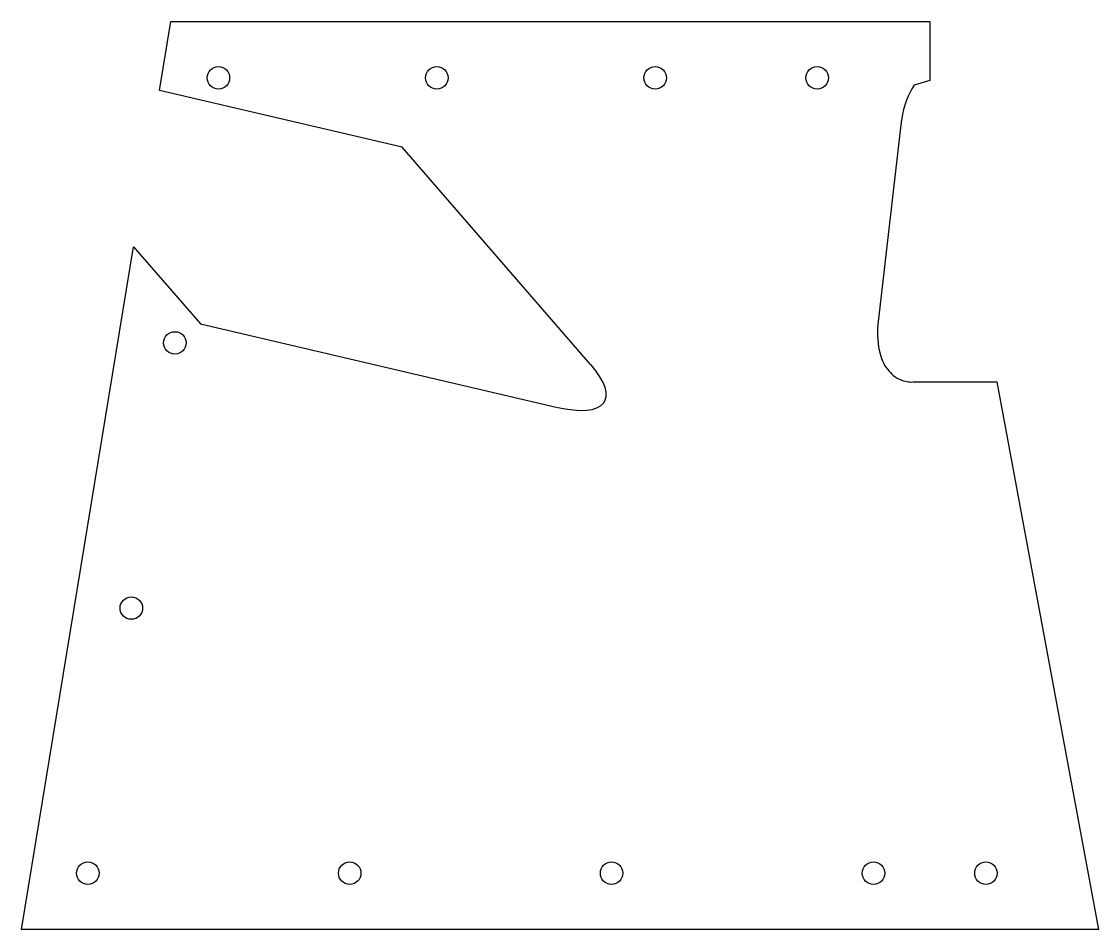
# Model space of a CAD drawing. Header units: millimetres. Extents: x -812 to -525, y -181 to 61.
import ezdxf

# ---------------------------------------------------------------- set-up
doc = ezdxf.new("R2010")
doc.units = ezdxf.units.MM
doc.layers.get('0').update_dxf_attribs({"linetype": 'CONTINUOUS'})

msp = doc.modelspace()

# ---------------------------------------------------------------- linework, layer by layer
for p, q in [((-775.46, 43.01), (-772.44, 61.39)), ((-772.44, 61.39), (-570.03, 61.39)), ((-570.03, 61.39), (-570.03, 45.7)), ((-570.03, 45.7), (-574.18, 44.39)), ((-710.71, 27.87), (-775.46, 43.01)), ((-577.71, 33.84), (-583.84, -19.39)), ((-660.44, -30.03), (-710.71, 27.87)), ((-812.21, -180.68), (-782.31, 1.34)), ((-782.31, 1.34), (-764.46, -19.22)), ((-764.46, -19.22), (-669.64, -41.39)), ((-573.99, -34.67), (-552.17, -34.67)), ((-552.17, -34.67), (-525.03, -180.68)), ((-525.03, -180.68), (-812.21, -180.68))]:
    msp.add_line(p, q)
for centre in [(-759.71, 46.39), (-701.48, 46.39), (-643.25, 46.39), (-600.03, 46.39), (-771.32, -24.3), (-782.93, -94.99), (-794.54, -165.68), (-724.7, -165.68), (-654.86, -165.68), (-585.03, -165.68), (-555.03, -165.68)]:
    msp.add_circle(centre, 3)
msp.add_ellipse((-684.35, -24.44), major_axis=(-27.63, 15.47), ratio=0.322133, start_param=2.300742, end_param=3.871538)
for points, knots in [([(-574.18, 44.39), (-575.89, 41.83), (-576.97, 38.73), (-577.49, 35.52), (-577.58, 34.96), (-577.66, 34.4), (-577.71, 33.84)], [0.8298697, 0.8298697, 0.8298697, 0.8298697, 1.5799125, 1.5799125, 1.5799125, 1.7102411, 1.7102411, 1.7102411, 1.7102411]), ([(-583.84, -19.39), (-584.09, -22.08), (-583.95, -24.75), (-583.26, -27.2), (-582.79, -28.86), (-582.09, -30.45), (-580.87, -31.85), (-579.99, -32.87), (-578.79, -33.8), (-577.34, -34.3), (-576.27, -34.67), (-575.09, -34.8), (-573.99, -34.67)], [1.710241, 1.710241, 1.710241, 1.710241, 2.333323, 2.333323, 2.333323, 2.753076, 2.753076, 2.753076, 3.058002, 3.058002, 3.058002, 3.281037, 3.281037, 3.281037, 3.281037])]:
    msp.add_open_spline(points, degree=3, knots=knots)

doc.saveas('drawing.dxf')
